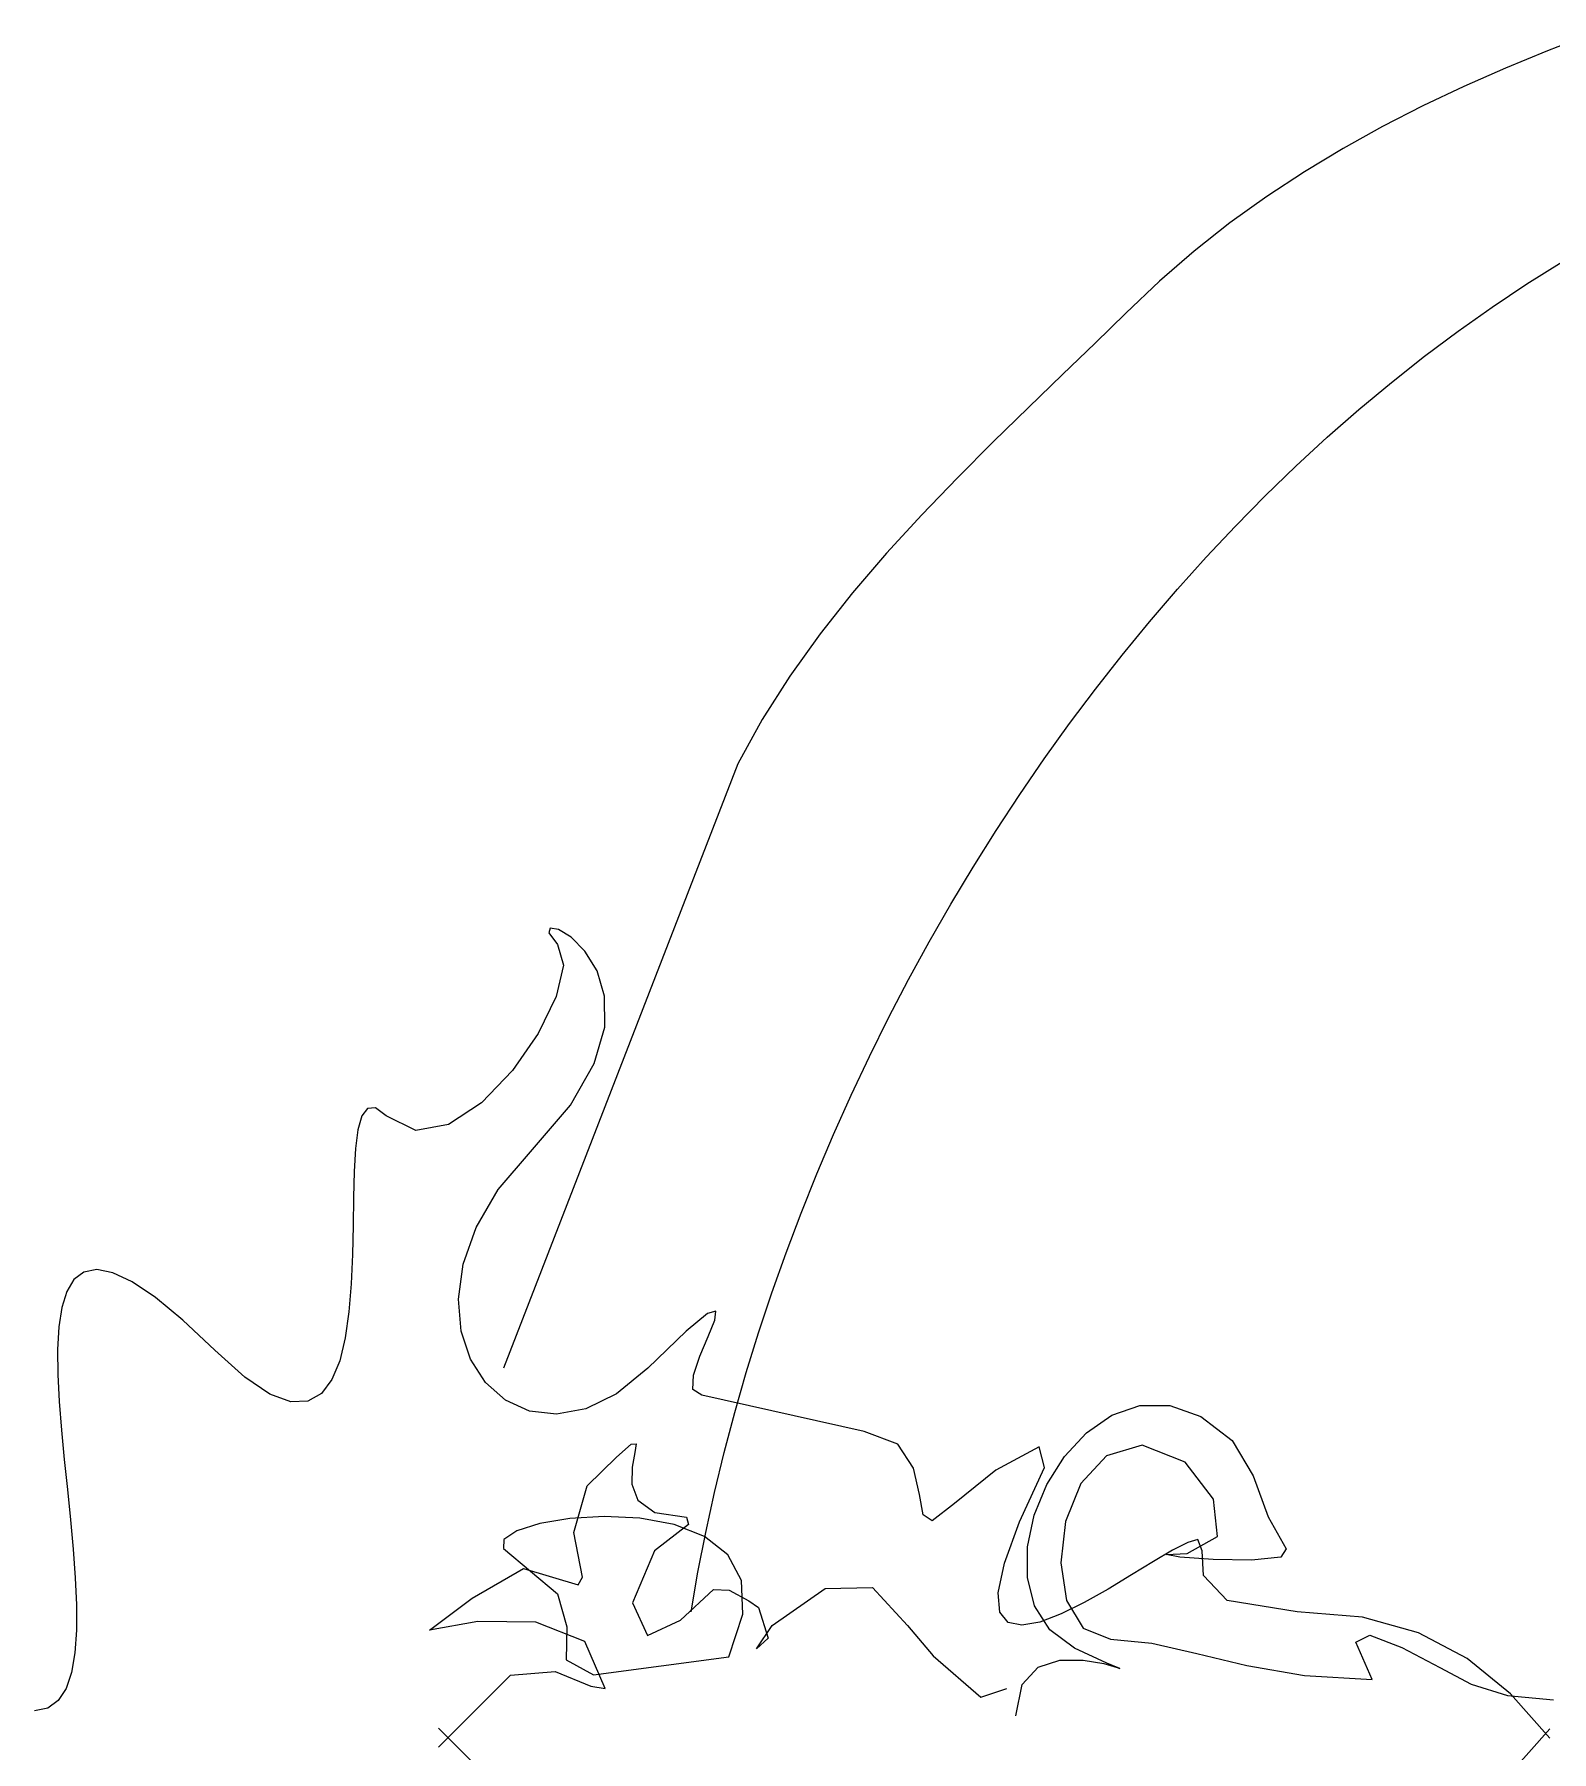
# Model space of a CAD drawing. Header units: centimetres. Extents: x 134057 to 145613, y 5028 to 39996.
# Drawn here: x 134596.9 to 134650.4, y 14495 to 14555.6 of the extents above; entities that cross this region are included whole.
import ezdxf

# ---------------------------------------------------------------- set-up
doc = ezdxf.new("R2010")
doc.units = ezdxf.units.CM
doc.layers.add('0.1', color=253, linetype='Continuous', lineweight=9)

msp = doc.modelspace()

# ---------------------------------------------------------------- linework, layer by layer
at = {"layer": '0.1', "linetype": 'Continuous', "lineweight": 13}
for p, q in [((134651.766, 14555.588), (134650.263, 14555.007)), ((134650.263, 14555.007), (134648.777, 14554.396)), ((134648.777, 14554.396), (134647.311, 14553.75)), ((134647.311, 14553.75), (134645.867, 14553.066)), ((134645.867, 14553.066), (134644.447, 14552.339)), ((134644.447, 14552.339), (134643.055, 14551.567)), ((134643.055, 14551.567), (134641.691, 14550.746)), ((134641.691, 14550.746), (134640.359, 14549.871)), ((134640.359, 14549.871), (134639.061, 14548.939)), ((134639.061, 14548.939), (134637.799, 14547.946)), ((134637.799, 14547.946), (134636.575, 14546.888)), ((134649.534, 14546.789), (134650.778, 14547.566)), ((134649.534, 14546.789), (134650.778, 14547.566)), ((134636.575, 14546.888), (134635.393, 14545.762)), ((134648.309, 14545.974), (134649.534, 14546.789)), ((134648.309, 14545.974), (134649.534, 14546.789)), ((134635.393, 14545.762), (134634.316, 14544.703)), ((134647.104, 14545.123), (134648.309, 14545.974)), ((134647.104, 14545.123), (134648.309, 14545.974)), ((134645.92, 14544.237), (134647.104, 14545.123)), ((134645.92, 14544.237), (134647.104, 14545.123)), ((134634.316, 14544.703), (134633.165, 14543.591)), ((134644.755, 14543.317), (134645.92, 14544.237)), ((134644.755, 14543.317), (134645.92, 14544.237)), ((134633.165, 14543.591), (134631.96, 14542.429)), ((134643.612, 14542.365), (134644.755, 14543.317)), ((134643.612, 14542.365), (134644.755, 14543.317)), ((134631.96, 14542.429), (134630.717, 14541.217)), ((134642.49, 14541.381), (134643.612, 14542.365)), ((134642.49, 14541.381), (134643.612, 14542.365)), ((134630.717, 14541.217), (134629.457, 14539.956)), ((134641.389, 14540.366), (134642.49, 14541.381)), ((134641.389, 14540.366), (134642.49, 14541.381)), ((134640.31, 14539.322), (134641.389, 14540.366)), ((134640.31, 14539.322), (134641.389, 14540.366)), ((134629.457, 14539.956), (134628.199, 14538.648)), ((134639.254, 14538.25), (134640.31, 14539.322)), ((134639.254, 14538.25), (134640.31, 14539.322)), ((134628.199, 14538.648), (134626.96, 14537.293)), ((134638.221, 14537.151), (134639.254, 14538.25)), ((134638.221, 14537.151), (134639.254, 14538.25)), ((134626.96, 14537.293), (134625.759, 14535.894)), ((134637.211, 14536.026), (134638.221, 14537.151)), ((134637.211, 14536.026), (134638.221, 14537.151)), ((134636.224, 14534.876), (134637.211, 14536.026)), ((134636.224, 14534.876), (134637.211, 14536.026)), ((134625.759, 14535.894), (134624.616, 14534.45)), ((134635.261, 14533.702), (134636.224, 14534.876)), ((134635.261, 14533.702), (134636.224, 14534.876)), ((134624.616, 14534.45), (134623.55, 14532.963)), ((134634.322, 14532.506), (134635.261, 14533.702)), ((134634.322, 14532.506), (134635.261, 14533.702)), ((134623.55, 14532.963), (134622.578, 14531.434)), ((134633.409, 14531.289), (134634.322, 14532.506)), ((134633.409, 14531.289), (134634.322, 14532.506)), ((134622.578, 14531.434), (134621.72, 14529.864)), ((134632.52, 14530.051), (134633.409, 14531.289)), ((134632.52, 14530.051), (134633.409, 14531.289)), ((134631.656, 14528.793), (134632.52, 14530.051)), ((134631.656, 14528.793), (134632.52, 14530.051)), ((134621.72, 14529.864), (134613.453, 14508.56)), ((134630.819, 14527.518), (134631.656, 14528.793)), ((134630.819, 14527.518), (134631.656, 14528.793)), ((134630.007, 14526.226), (134630.819, 14527.518)), ((134630.007, 14526.226), (134630.819, 14527.518)), ((134629.222, 14524.918), (134630.007, 14526.226)), ((134629.222, 14524.918), (134630.007, 14526.226)), ((134628.464, 14523.596), (134629.222, 14524.918)), ((134628.464, 14523.596), (134629.222, 14524.918)), ((134615.097, 14524.08), (134615.052, 14523.908)), ((134615.393, 14524.027), (134615.097, 14524.08)), ((134615.837, 14523.755), (134615.393, 14524.027)), ((134615.052, 14523.908), (134615.361, 14523.505)), ((134615.361, 14523.505), (134615.571, 14522.776)), ((134616.325, 14523.269), (134615.837, 14523.755)), ((134627.734, 14522.26), (134628.464, 14523.596)), ((134627.734, 14522.26), (134628.464, 14523.596)), ((134615.571, 14522.776), (134615.311, 14521.666)), ((134616.754, 14522.576), (134616.325, 14523.269)), ((134617.021, 14521.68), (134616.754, 14522.576)), ((134627.031, 14520.911), (134627.734, 14522.26)), ((134627.031, 14520.911), (134627.734, 14522.26)), ((134615.311, 14521.666), (134614.679, 14520.364)), ((134617.023, 14520.588), (134617.021, 14521.68)), ((134626.356, 14519.552), (134627.031, 14520.911)), ((134626.356, 14519.552), (134627.031, 14520.911)), ((134614.679, 14520.364), (134613.771, 14519.053)), ((134616.657, 14519.306), (134617.023, 14520.588)), ((134615.819, 14517.838), (134616.657, 14519.306)), ((134625.709, 14518.182), (134626.356, 14519.552)), ((134625.709, 14518.182), (134626.356, 14519.552)), ((134613.771, 14519.053), (134612.684, 14517.922)), ((134612.684, 14517.922), (134611.515, 14517.155)), ((134625.092, 14516.803), (134625.709, 14518.182)), ((134625.092, 14516.803), (134625.709, 14518.182)), ((134608.46, 14517.454), (134608.325, 14516.97)), ((134608.661, 14517.721), (134608.46, 14517.454)), ((134608.942, 14517.736), (134608.661, 14517.721)), ((134609.319, 14517.463), (134608.942, 14517.736)), ((134610.361, 14516.94), (134609.319, 14517.463)), ((134614.407, 14516.191), (134615.819, 14517.838)), ((134608.325, 14516.97), (134608.241, 14516.306)), ((134611.515, 14517.155), (134610.361, 14516.94)), ((134624.503, 14515.416), (134625.092, 14516.803)), ((134624.503, 14515.416), (134625.092, 14516.803)), ((134608.241, 14516.306), (134608.195, 14515.497)), ((134613.273, 14514.859), (134614.407, 14516.191)), ((134608.195, 14515.497), (134608.17, 14514.581)), ((134612.492, 14513.527), (134613.273, 14514.859)), ((134623.944, 14514.023), (134624.503, 14515.416)), ((134623.944, 14514.023), (134624.503, 14515.416)), ((134608.17, 14514.581), (134608.154, 14513.592)), ((134623.415, 14512.624), (134623.944, 14514.023)), ((134623.415, 14512.624), (134623.944, 14514.023)), ((134608.154, 14513.592), (134608.131, 14512.566)), ((134612.035, 14512.229), (134612.492, 14513.527)), ((134608.131, 14512.566), (134608.087, 14511.541)), ((134622.917, 14511.22), (134623.415, 14512.624)), ((134622.917, 14511.22), (134623.415, 14512.624)), ((134598.665, 14511.951), (134598.316, 14511.688)), ((134599.117, 14512.037), (134598.665, 14511.951)), ((134599.681, 14511.928), (134599.117, 14512.037)), ((134600.369, 14511.607), (134599.681, 14511.928)), ((134611.87, 14510.999), (134612.035, 14512.229)), ((134598.059, 14511.267), (134597.884, 14510.703)), ((134598.316, 14511.688), (134598.059, 14511.267)), ((134601.191, 14511.057), (134600.369, 14511.607)), ((134608.087, 14511.541), (134608.007, 14510.551)), ((134622.449, 14509.813), (134622.917, 14511.22)), ((134622.449, 14509.813), (134622.917, 14511.22)), ((134597.884, 14510.703), (134597.781, 14510.016)), ((134602.157, 14510.259), (134601.191, 14511.057)), ((134611.967, 14509.87), (134611.87, 14510.999)), ((134597.781, 14510.016), (134597.739, 14509.223)), ((134603.278, 14509.196), (134602.157, 14510.259)), ((134608.007, 14510.551), (134607.877, 14509.634)), ((134620.65, 14510.492), (134619.893, 14509.867)), ((134620.943, 14510.574), (134620.65, 14510.492)), ((134620.673, 14509.679), (134620.906, 14510.256)), ((134620.906, 14510.256), (134620.943, 14510.574)), ((134607.877, 14509.634), (134607.682, 14508.824)), ((134612.297, 14508.876), (134611.967, 14509.87)), ((134619.893, 14509.867), (134618.54, 14508.56)), ((134620.377, 14508.984), (134620.673, 14509.679)), ((134622.012, 14508.404), (134622.449, 14509.813)), ((134622.012, 14508.404), (134622.449, 14509.813)), ((134597.739, 14509.223), (134597.747, 14508.341)), ((134604.334, 14508.243), (134603.278, 14509.196)), ((134607.682, 14508.824), (134607.407, 14508.157)), ((134612.827, 14508.052), (134612.297, 14508.876)), ((134620.152, 14508.313), (134620.377, 14508.984)), ((134597.747, 14508.341), (134597.796, 14507.388)), ((134605.224, 14507.65), (134604.334, 14508.243)), ((134618.54, 14508.56), (134617.439, 14507.657)), ((134620.131, 14507.806), (134620.152, 14508.313)), ((134621.607, 14506.994), (134622.012, 14508.404)), ((134621.607, 14506.994), (134622.012, 14508.404)), ((134605.962, 14507.381), (134605.224, 14507.65)), ((134607.039, 14507.671), (134606.562, 14507.4)), ((134607.407, 14508.157), (134607.039, 14507.671)), ((134613.529, 14507.431), (134612.827, 14508.052)), ((134617.439, 14507.657), (134616.357, 14507.126)), ((134620.448, 14507.606), (134620.131, 14507.806)), ((134626.172, 14506.334), (134620.448, 14507.606)), ((134597.796, 14507.388), (134597.875, 14506.382)), ((134606.562, 14507.4), (134605.962, 14507.381)), ((134614.372, 14507.047), (134613.529, 14507.431)), ((134615.324, 14506.935), (134614.372, 14507.047)), ((134616.357, 14507.126), (134615.324, 14506.935)), ((134621.233, 14505.584), (134621.607, 14506.994)), ((134621.233, 14505.584), (134621.607, 14506.994)), ((134634.902, 14506.904), (134635.891, 14507.246)), ((134634.902, 14506.904), (134635.891, 14507.246)), ((134635.891, 14507.246), (134636.946, 14507.251)), ((134635.891, 14507.246), (134636.946, 14507.251)), ((134636.946, 14507.251), (134638.039, 14506.858)), ((134636.946, 14507.251), (134638.039, 14506.858)), ((134597.875, 14506.382), (134597.974, 14505.34)), ((134634.008, 14506.286), (134634.902, 14506.904)), ((134634.008, 14506.286), (134634.902, 14506.904)), ((134638.039, 14506.858), (134639.144, 14506.007)), ((134638.039, 14506.858), (134639.144, 14506.007)), ((134617.434, 14505.426), (134617.959, 14505.88)), ((134617.434, 14505.426), (134617.959, 14505.88)), ((134617.959, 14505.88), (134618.128, 14505.895)), ((134617.959, 14505.88), (134618.128, 14505.895)), ((134618.128, 14505.895), (134618.09, 14505.589)), ((134618.128, 14505.895), (134618.09, 14505.589)), ((134627.357, 14505.881), (134626.172, 14506.334)), ((134627.914, 14505.039), (134627.357, 14505.881)), ((134632.342, 14505.793), (134630.811, 14504.968)), ((134632.531, 14505.063), (134632.342, 14505.793)), ((134633.235, 14505.452), (134634.008, 14506.286)), ((134633.235, 14505.452), (134634.008, 14506.286)), ((134635.964, 14505.848), (134634.709, 14505.469)), ((134635.964, 14505.848), (134634.709, 14505.469)), ((134637.487, 14505.252), (134635.964, 14505.848)), ((134637.487, 14505.252), (134635.964, 14505.848)), ((134639.144, 14506.007), (134639.886, 14504.771)), ((134639.144, 14506.007), (134639.886, 14504.771)), ((134597.974, 14505.34), (134598.082, 14504.28)), ((134616.409, 14504.417), (134617.434, 14505.426)), ((134616.409, 14504.417), (134617.434, 14505.426)), ((134618.09, 14505.589), (134617.99, 14505.077)), ((134618.09, 14505.589), (134617.99, 14505.077)), ((134620.892, 14504.175), (134621.233, 14505.584)), ((134620.892, 14504.175), (134621.233, 14505.584)), ((134632.613, 14504.464), (134633.235, 14505.452)), ((134632.613, 14504.464), (134633.235, 14505.452)), ((134634.709, 14505.469), (134633.811, 14504.493)), ((134634.709, 14505.469), (134633.811, 14504.493)), ((134638.488, 14503.94), (134637.487, 14505.252)), ((134638.488, 14503.94), (134637.487, 14505.252)), ((134617.99, 14505.077), (134617.975, 14504.476)), ((134617.99, 14505.077), (134617.975, 14504.476)), ((134628.119, 14504.109), (134627.914, 14505.039)), ((134630.811, 14504.968), (134629.351, 14503.791)), ((134631.642, 14503.147), (134632.531, 14505.063)), ((134639.886, 14504.771), (134640.416, 14503.322)), ((134639.886, 14504.771), (134640.416, 14503.322)), ((134598.082, 14504.28), (134598.189, 14503.22)), ((134615.938, 14502.769), (134616.409, 14504.417)), ((134615.938, 14502.769), (134616.409, 14504.417)), ((134617.975, 14504.476), (134618.192, 14503.903)), ((134617.975, 14504.476), (134618.192, 14503.903)), ((134620.583, 14502.768), (134620.892, 14504.175)), ((134620.583, 14502.768), (134620.892, 14504.175)), ((134628.244, 14503.39), (134628.119, 14504.109)), ((134632.168, 14503.382), (134632.613, 14504.464)), ((134632.168, 14503.382), (134632.613, 14504.464)), ((134633.811, 14504.493), (134633.273, 14503.157)), ((134633.811, 14504.493), (134633.273, 14503.157)), ((134638.624, 14502.629), (134638.488, 14503.94)), ((134638.624, 14502.629), (134638.488, 14503.94)), ((134617.003, 14503.335), (134615.796, 14503.261)), ((134618.262, 14503.274), (134617.003, 14503.335)), ((134618.192, 14503.903), (134618.787, 14503.473)), ((134618.192, 14503.903), (134618.787, 14503.473)), ((134618.787, 14503.473), (134619.907, 14503.304)), ((134618.787, 14503.473), (134619.907, 14503.304)), ((134628.564, 14503.184), (134628.244, 14503.39)), ((134629.351, 14503.791), (134628.564, 14503.184)), ((134631.928, 14502.267), (134632.168, 14503.382)), ((134631.928, 14502.267), (134632.168, 14503.382)), ((134598.189, 14503.22), (134598.285, 14502.177)), ((134613.931, 14502.823), (134613.47, 14502.52)), ((134614.74, 14503.08), (134613.931, 14502.823)), ((134615.796, 14503.261), (134614.74, 14503.08)), ((134616.244, 14501.19), (134615.938, 14502.769)), ((134616.244, 14501.19), (134615.938, 14502.769)), ((134619.475, 14503.047), (134618.262, 14503.274)), ((134619.977, 14503.051), (134618.776, 14502.127)), ((134619.977, 14503.051), (134618.776, 14502.127)), ((134620.542, 14502.625), (134619.475, 14503.047)), ((134619.907, 14503.304), (134619.977, 14503.051)), ((134619.907, 14503.304), (134619.977, 14503.051)), ((134620.308, 14501.364), (134620.583, 14502.768)), ((134620.308, 14501.364), (134620.583, 14502.768)), ((134631.111, 14501.691), (134631.642, 14503.147)), ((134633.273, 14503.157), (134633.103, 14501.702)), ((134633.273, 14503.157), (134633.103, 14501.702)), ((134640.416, 14503.322), (134641.051, 14502.191)), ((134640.416, 14503.322), (134641.051, 14502.191)), ((134598.285, 14502.177), (134598.358, 14501.169)), ((134613.47, 14502.52), (134613.453, 14502.201)), ((134613.453, 14502.201), (134615.361, 14500.611)), ((134618.776, 14502.127), (134617.999, 14500.284)), ((134618.776, 14502.127), (134617.999, 14500.284)), ((134621.367, 14501.977), (134620.542, 14502.625)), ((134631.922, 14501.18), (134631.928, 14502.267)), ((134631.922, 14501.18), (134631.928, 14502.267)), ((134637.042, 14502.143), (134636.367, 14501.745)), ((134637.579, 14502.416), (134637.042, 14502.143)), ((134637.554, 14502.032), (134638.624, 14502.629)), ((134637.554, 14502.032), (134638.624, 14502.629)), ((134637.936, 14502.519), (134637.579, 14502.416)), ((134638.08, 14502.121), (134637.936, 14502.519)), ((134638.135, 14501.247), (134638.08, 14502.121)), ((134641.051, 14502.191), (134640.859, 14501.904)), ((134641.051, 14502.191), (134640.859, 14501.904)), ((134621.851, 14501.075), (134621.367, 14501.977)), ((134630.895, 14500.646), (134631.111, 14501.691)), ((134633.103, 14501.702), (134633.306, 14500.367)), ((134633.103, 14501.702), (134633.306, 14500.367)), ((134636.367, 14501.745), (134635.595, 14501.273)), ((134636.819, 14501.989), (134637.554, 14502.032)), ((134636.819, 14501.989), (134637.554, 14502.032)), ((134637.295, 14501.897), (134636.819, 14501.989)), ((134637.295, 14501.897), (134636.819, 14501.989)), ((134638.468, 14501.814), (134637.295, 14501.897)), ((134638.468, 14501.814), (134637.295, 14501.897)), ((134639.827, 14501.797), (134638.468, 14501.814)), ((134639.827, 14501.797), (134638.468, 14501.814)), ((134640.859, 14501.904), (134639.827, 14501.797)), ((134640.859, 14501.904), (134639.827, 14501.797)), ((134598.358, 14501.169), (134598.4, 14500.213)), ((134612.346, 14500.448), (134614.166, 14501.497)), ((134612.346, 14500.448), (134614.166, 14501.497)), ((134614.166, 14501.497), (134616.091, 14500.919)), ((134614.166, 14501.497), (134616.091, 14500.919)), ((134616.091, 14500.919), (134616.244, 14501.19)), ((134616.091, 14500.919), (134616.244, 14501.19)), ((134620.066, 14499.966), (134620.308, 14501.364)), ((134620.066, 14499.966), (134620.308, 14501.364)), ((134621.895, 14499.887), (134621.851, 14501.075)), ((134632.176, 14500.182), (134631.922, 14501.18)), ((134632.176, 14500.182), (134631.922, 14501.18)), ((134635.595, 14501.273), (134634.768, 14500.776)), ((134638.965, 14500.372), (134638.135, 14501.247)), ((134610.845, 14499.33), (134612.346, 14500.448)), ((134610.845, 14499.33), (134612.346, 14500.448)), ((134615.361, 14500.611), (134615.69, 14499.445)), ((134619.695, 14499.683), (134620.861, 14500.761)), ((134619.695, 14499.683), (134620.861, 14500.761)), ((134620.861, 14500.761), (134621.414, 14500.737)), ((134620.861, 14500.761), (134621.414, 14500.737)), ((134621.414, 14500.737), (134622.109, 14500.36)), ((134621.414, 14500.737), (134622.109, 14500.36)), ((134622.109, 14500.36), (134622.45, 14500.125)), ((134622.109, 14500.36), (134622.45, 14500.125)), ((134622.927, 14499.489), (134624.8, 14500.796)), ((134622.927, 14499.489), (134624.8, 14500.796)), ((134624.8, 14500.796), (134626.46, 14500.831)), ((134624.8, 14500.796), (134626.46, 14500.831)), ((134626.46, 14500.831), (134627.697, 14499.489)), ((134626.46, 14500.831), (134627.697, 14499.489)), ((134630.955, 14499.965), (134630.895, 14500.646)), ((134633.927, 14500.3), (134633.114, 14499.896)), ((134633.306, 14500.367), (134633.887, 14499.39)), ((134633.306, 14500.367), (134633.887, 14499.39)), ((134634.768, 14500.776), (134633.927, 14500.3)), ((134641.434, 14499.975), (134638.965, 14500.372)), ((134598.4, 14500.213), (134598.399, 14499.328)), ((134617.999, 14500.284), (134618.529, 14499.135)), ((134617.999, 14500.284), (134618.529, 14499.135)), ((134621.402, 14498.385), (134621.895, 14499.887)), ((134622.45, 14500.125), (134622.786, 14499.041)), ((134622.45, 14500.125), (134622.786, 14499.041)), ((134631.247, 14499.598), (134630.955, 14499.965)), ((134632.719, 14499.333), (134632.176, 14500.182)), ((134632.719, 14499.333), (134632.176, 14500.182)), ((134633.114, 14499.896), (134632.368, 14499.612)), ((134643.734, 14499.787), (134641.434, 14499.975)), ((134645.713, 14499.232), (134643.734, 14499.787)), ((134598.399, 14499.328), (134598.345, 14498.53)), ((134612.551, 14499.633), (134610.845, 14499.33)), ((134612.551, 14499.633), (134610.845, 14499.33)), ((134614.601, 14499.608), (134612.551, 14499.633)), ((134614.601, 14499.608), (134612.551, 14499.633)), ((134616.322, 14498.927), (134614.601, 14499.608)), ((134616.322, 14498.927), (134614.601, 14499.608)), ((134615.69, 14499.445), (134615.667, 14498.279)), ((134618.529, 14499.135), (134619.695, 14499.683)), ((134618.529, 14499.135), (134619.695, 14499.683)), ((134622.38, 14498.664), (134622.927, 14499.489)), ((134622.38, 14498.664), (134622.927, 14499.489)), ((134627.697, 14499.489), (134628.604, 14498.417)), ((134627.697, 14499.489), (134628.604, 14498.417)), ((134631.732, 14499.497), (134631.247, 14499.598)), ((134632.368, 14499.612), (134631.732, 14499.497)), ((134633.579, 14498.694), (134632.719, 14499.333)), ((134633.579, 14498.694), (134632.719, 14499.333)), ((134633.887, 14499.39), (134634.851, 14499.012)), ((134633.887, 14499.39), (134634.851, 14499.012)), ((134643.505, 14498.907), (134643.998, 14499.15)), ((134643.505, 14498.907), (134643.998, 14499.15)), ((134643.998, 14499.15), (134645.125, 14498.714)), ((134643.998, 14499.15), (134645.125, 14498.714)), ((134647.432, 14498.327), (134645.713, 14499.232)), ((134598.345, 14498.53), (134598.228, 14497.838)), ((134617.045, 14497.263), (134616.322, 14498.927)), ((134617.045, 14497.263), (134616.322, 14498.927)), ((134622.786, 14499.041), (134622.38, 14498.664)), ((134622.786, 14499.041), (134622.38, 14498.664)), ((134634.723, 14498.162), (134633.579, 14498.694)), ((134634.723, 14498.162), (134633.579, 14498.694)), ((134634.851, 14499.012), (134636.314, 14498.863)), ((134634.851, 14499.012), (134636.314, 14498.863)), ((134636.314, 14498.863), (134637.891, 14498.508)), ((134636.314, 14498.863), (134637.891, 14498.508)), ((134637.891, 14498.508), (134639.659, 14498.084)), ((134637.891, 14498.508), (134639.659, 14498.084)), ((134644.072, 14497.581), (134643.505, 14498.907)), ((134644.072, 14497.581), (134643.505, 14498.907)), ((134645.125, 14498.714), (134646.458, 14498.003)), ((134645.125, 14498.714), (134646.458, 14498.003)), ((134615.667, 14498.279), (134616.633, 14497.749)), ((134616.633, 14497.749), (134621.402, 14498.385)), ((134628.604, 14498.417), (134630.288, 14496.957)), ((134628.604, 14498.417), (134630.288, 14496.957)), ((134631.735, 14497.406), (134632.304, 14498.02)), ((134631.735, 14497.406), (134632.304, 14498.02)), ((134632.304, 14498.02), (134633.073, 14498.27)), ((134632.304, 14498.02), (134633.073, 14498.27)), ((134633.073, 14498.27), (134633.892, 14498.272)), ((134633.073, 14498.27), (134633.892, 14498.272)), ((134633.892, 14498.272), (134634.615, 14498.144)), ((134633.892, 14498.272), (134634.615, 14498.144)), ((134634.615, 14498.144), (134635.092, 14498.005)), ((134634.615, 14498.144), (134635.092, 14498.005)), ((134635.178, 14497.971), (134634.723, 14498.162)), ((134635.178, 14497.971), (134634.723, 14498.162)), ((134635.092, 14498.005), (134635.178, 14497.971)), ((134635.092, 14498.005), (134635.178, 14497.971)), ((134639.659, 14498.084), (134641.694, 14497.73)), ((134639.659, 14498.084), (134641.694, 14497.73)), ((134646.458, 14498.003), (134647.57, 14497.422)), ((134646.458, 14498.003), (134647.57, 14497.422)), ((134648.953, 14497.085), (134647.432, 14498.327)), ((134598.037, 14497.269), (134597.762, 14496.841)), ((134598.228, 14497.838), (134598.037, 14497.269)), ((134611.162, 14495.196), (134613.706, 14497.74)), ((134611.162, 14495.196), (134613.706, 14497.74)), ((134613.706, 14497.74), (134615.278, 14497.863)), ((134613.706, 14497.74), (134615.278, 14497.863)), ((134615.278, 14497.863), (134616.533, 14497.351)), ((134615.278, 14497.863), (134616.533, 14497.351)), ((134616.533, 14497.351), (134617.045, 14497.263)), ((134616.533, 14497.351), (134617.045, 14497.263)), ((134631.512, 14496.309), (134631.735, 14497.406)), ((134631.512, 14496.309), (134631.735, 14497.406)), ((134641.694, 14497.73), (134644.072, 14497.581)), ((134641.694, 14497.73), (134644.072, 14497.581)), ((134647.57, 14497.422), (134648.849, 14497.025)), ((134647.57, 14497.422), (134648.849, 14497.025)), ((134597.762, 14496.841), (134597.393, 14496.571)), ((134630.288, 14496.957), (134631.194, 14497.263)), ((134630.288, 14496.957), (134631.194, 14497.263)), ((134648.849, 14497.025), (134650.471, 14496.868)), ((134648.849, 14497.025), (134650.471, 14496.868)), ((134650.337, 14495.523), (134648.953, 14497.085)), ((134597.393, 14496.571), (134596.918, 14496.477)), ((134611.162, 14495.874), (134613.706, 14493.33)), ((134611.162, 14495.874), (134613.706, 14493.33)), ((134650.337, 14495.841), (134648.953, 14494.279))]:
    msp.add_line(p, q, dxfattribs=at)

doc.saveas('drawing.dxf')
